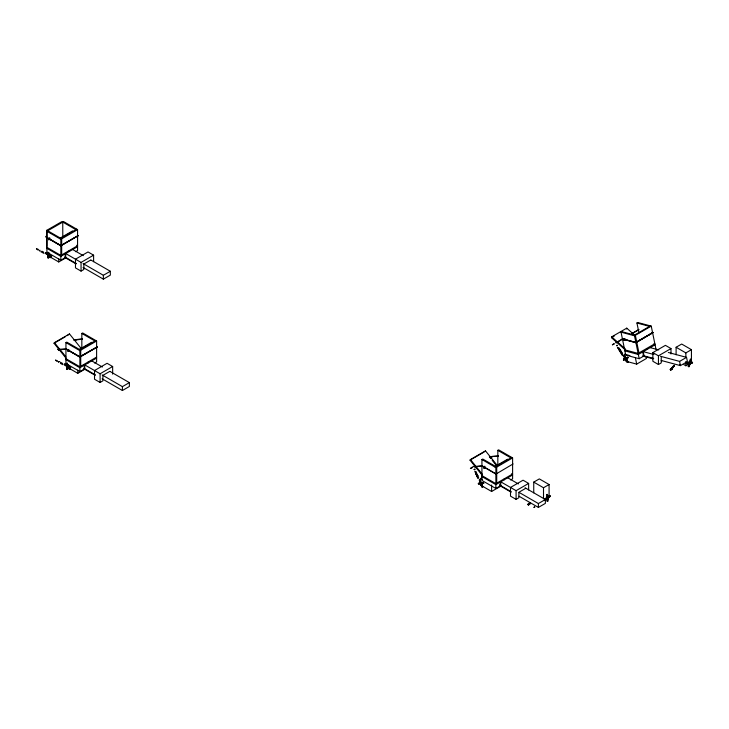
<?xml version="1.0" encoding="UTF-8"?>
<svg xmlns="http://www.w3.org/2000/svg" width="729" height="729" viewBox="0 0 729 729"><rect width="100%" height="100%" fill="white"/><g stroke="black" fill="none" stroke-linecap="round" stroke-linejoin="round"><path stroke-width="1.09" d="M547.497 498.873L547.616 498.363M544.326 499.775L546.54 497.415L547.187 494.399L548.108 497.26L550.359 496.267L549.939 495.702L547.67 496.704L548.108 497.26M545.037 499.857L547.242 497.807L547.625 494.973M546.595 498.691L547.042 501.014L547.725 501.096L548.153 498.235L550.359 496.267M689.607 361.885L688.978 361.83L689.242 362.422M616.315 342.42L616.925 342.484L616.278 342.493M679.765 364.81L680.121 365.466L680.485 364.919M689.834 363.735L689.424 362.969M689.37 363.197L690.071 363.215M690.071 363.461L690.709 362.213L690.181 363.142M69.774 368.3L69.966 367.452L69.765 368.318M47.513 254.047L47.95 253.492L45.69 252.626L45.271 253.182L47.513 254.047L47.74 252.453M66.786 363.798L66.558 365.393L64.316 364.536L64.735 363.971L66.986 364.846L67.214 363.233M48.588 239.176L48.725 239.613M67.633 350.531L68.326 351.041M689.789 363.525L692.55 362.732L690.181 362.076L690.6 359.233L689.115 362.24L686.864 363.051L686.709 363.634L689.461 363.817L689.014 366.651L688.276 366.532L688.732 363.689L689.461 363.817M690.573 362.586L690.6 359.233M49.08 255.451L48.697 257.838L48.005 257.92L48.378 255.542L51.331 256.408L49.08 254.148L48.825 252.261M68.116 366.796L67.742 369.193L67.05 369.266L67.423 366.897L68.918 367.525M673.696 365.548L671.199 368.664L672.092 368.008L672.603 368.692L670.707 370.186L670.197 369.494L672.092 368.008M674.216 365.429L673.286 366.769M673.851 365.949L673.979 365.366M674.489 365.275L671.919 368.482M529.409 503.192L528.871 503.602L529.454 503.302M670.197 369.494L673.787 366.031M673.468 366.933L671.682 368.482M687.465 363.762L689.762 362.714L690.992 359.771M690.536 363.279L692.167 362.222L690.181 362.076M611.686 336.853L625.154 348.79L624.944 349.601L611.476 337.664L611.686 336.853L626.749 328.159L635.159 335.622M626.53 328.97L626.749 328.159M624.115 339.532L624.142 340.133M673.733 366.286L673.897 365.712M674.179 365.548L673.195 367.088M689.014 366.651L690.281 363.689M58.047 349.309L66.148 348.918L79.798 356.791L97.085 347.04M67.733 350.303L67.815 351.123M483.728 467.207L483.81 468.036M479.254 483.391L479.974 482.835M480.693 482.398L481.131 482.525L480.302 482.926M481.14 482.379L479.281 483.455L479.937 482.662M673.642 366.313L673.396 366.869M671.209 368.637L671.691 368.601M51.331 255.888C49.171 257.829 51.923 255.915 50.62 256.49M66.111 358.258L54.037 343.241L54.456 342.648L69.51 333.955L81.584 348.972M69.51 333.955L67.214 335.632M482.106 475.171L470.032 460.145L470.451 459.552L485.505 450.859L497.579 465.877M485.086 451.451L485.505 450.859M48.725 239.048L49.772 238.137L48.779 238.711M67.77 350.394L68.499 349.628M483.628 467.234L484.812 466.323L484.065 466.706M482.789 486.835L481.003 483.983L478.361 483.819L480.065 483.008L479.573 479.591L481.422 482.434L483.755 483.236L481.24 484.056L482.042 486.972L482.789 486.835L481.987 483.892M478.288 483.619L480.438 482.525M623.413 359.944L623.778 359.525L624.07 360.026L623.413 359.944L624.753 358.613L623.386 355.752L624.07 355.114L625.929 357.72L627.769 357.219L628.061 357.72L625.983 359.324L627.295 362.222L628.061 362.021L626.585 358.941M58.101 349.237L59.04 349.811L66.539 349.136M474.032 466.487C474.643 465.366 474.953 466.432 474.187 466.332M624.033 339.249L623.814 340.015M527.851 504.35L529.746 502.864L530.256 503.548L529.555 504.35L528.361 505.042L527.851 504.35L529.746 502.864M528.361 505.042L530.256 503.548M670.707 370.186L672.603 368.692M49.162 238.52L48.77 239.777M67.824 350.066L68.818 349.419L68.581 351.032M533.956 507.311L534.576 506.682M547.087 497.105L546.522 497.06L547.087 496.358M625.983 359.324L628.061 357.72M623.386 355.752L624.07 355.114M623.523 355.67L625.373 358.267L625.929 357.72M625.373 358.267L627.769 357.219M626.585 358.504L627.268 359.005L626.721 359.178M624.252 338.985C625.136 337.463 626.038 340.689 624.598 340.343M479.199 480.101L479.964 479.554M484.521 466.578L483.673 467.927L484.594 467.863M479.363 480.083L480.812 482.944L481.422 482.434M480.812 482.944L483.546 482.698M549.939 495.702L547.725 497.98L548.153 498.235M470.396 468.419L472.766 466.797M625.127 358.03C622.675 359.552 626.904 356.937 624.89 358.158M612.387 344.744L614.064 343.605M58.32 349.337L58.347 349.802M49.344 238.255L49.772 238.064L49.563 239.604M547.042 501.014L547.889 500.996M67.05 369.266L66.558 366.395L64.316 364.755L64.735 363.971M624.589 358.367L623.887 358.777L624.862 358.212M625.2 358.24C626.94 357.11 622.366 359.935 624.735 358.531M75.251 339.732L75.543 339.65A4.52 0.957 -21.2 0 1 76.235 339.577L82.468 339.277M490.407 456.837L491.537 456.554A4.52 0.957 -21.2 0 1 492.23 456.482L498.518 456.154M46.856 246.375L46.856 230.273L61.919 221.58L75.898 229.653M93.604 261.684L93.604 255.168L81.056 262.413L65.719 253.555L65.719 257.419L60.835 260.235L46.893 252.188L46.893 231.257L63.623 221.607L77.566 229.653L77.566 250.576L75.616 251.705M60.316 238L72.554 230.938M60.835 238.347L76.727 229.17M46.893 231.257L60.835 239.312L77.566 229.653M60.835 245.719L78.295 235.54L60.89 245.81L46.419 237.444A1.713 0.984 0 0 1 46.51 236.178M48.132 252.681L48.378 254.549L49.08 254.148M77.566 246.712L60.835 256.371L46.893 248.325M48.524 256.061L58.748 261.957L66.558 257.455M90.815 259.998L83.844 264.026L83.844 269.493L81.056 271.106L75.479 267.889L75.479 259.196L88.027 251.952L93.604 255.168M83.088 263.588L103.363 275.289L110.334 271.261L110.334 275.125L103.363 279.152L83.088 267.452M54.037 343.241L65.328 336.725M112.649 374.123L112.649 366.514L100.101 373.758L84.764 364.91L84.764 368.774L79.88 371.59L65.938 363.543L65.938 342.612L66.776 342.129L80.719 350.175L80.719 366.277M81.83 348.462L81.83 333.435L82.669 332.953L96.611 340.999L96.611 361.93L94.661 363.06M66.148 348.918L79.935 356.937M79.361 349.355L91.59 342.293M79.88 349.692L95.772 340.516M65.938 342.612L79.88 350.658L96.611 340.999M67.423 365.894L68.116 365.493L70.376 367.753L67.423 365.894L67.05 363.097M96.611 357.101L79.88 366.76L65.938 358.714M96.611 358.067L79.88 367.726L65.938 359.679M66.64 363.653L66.64 366.869L77.793 373.312L84.619 369.366M109.86 371.343L102.889 375.371L102.889 380.848L100.101 382.452L94.524 379.235L94.524 370.542L107.072 363.297L112.649 366.514M102.133 374.934L122.408 386.643L129.37 382.616L129.37 386.479L122.408 390.507L102.133 378.798M611.476 337.664L614.301 336.033M653.913 354.513L643.215 351.651L644.081 355.88L639.205 358.695L625.737 355.087L621.044 332.169L621.883 331.686L635.351 335.294L638.959 352.927M638.969 332.907L636.936 322.993L637.775 322.51L651.243 326.118L655.927 349.036M616.06 342.621L622.548 338.867L635.734 342.402L653.02 332.424L635.788 342.648M631.715 333.581L638.686 329.554M616.06 342.94L622.931 338.976M632.298 333.563L639.023 329.681M634.54 335.076L650.432 325.899M621.044 332.169L634.512 335.777L651.243 326.118M622.274 339.031L635.916 342.73L653.266 332.442L635.87 342.484L622.493 338.903M625.491 349.319L624.653 349.802L638.121 353.41L654.852 343.751L654.041 343.532M655.061 344.808L638.331 354.467L624.871 350.859M628.061 362.021L625.373 359.679L627.295 362.222M661.23 357.42L661.23 362.896L658.442 364.509L652.865 361.283L652.865 352.59L665.413 345.346L670.99 348.571L670.99 354.002M470.032 460.145L484.147 451.998M629.856 355.615L624.471 354.176L625.91 361.229L636.681 364.117L646.441 358.477L646.031 356.463M652.865 352.59L658.442 355.816L670.99 348.571M676.102 354.777L676.102 347.259L681.679 344.042L691.438 349.674L691.438 362.559L685.861 365.776L683.911 364.646M528.634 489.943L528.634 483.427L516.086 490.672L500.75 481.814L500.75 485.678L495.875 488.494L481.933 480.447L481.933 459.516L482.771 459.033L496.713 467.089L496.713 483.181M497.825 465.366L497.825 450.34L498.663 449.857L512.605 457.912L512.605 478.835L510.655 479.964M474.47 466.514L482.142 465.822L495.93 473.841M676.102 347.259L685.861 352.9L691.438 349.674M494.408 466.806L507.584 459.197M495.875 466.606L511.767 457.429M481.933 459.516L495.875 467.571L512.605 457.912M660.328 356.235L679.574 361.393L686.545 357.365L687.411 361.593L680.439 365.621L661.194 360.463M480.457 481.814L480.457 478.598L482.407 477.468M512.605 474.971L495.875 484.63L481.933 476.584M480.457 485.031L491.61 491.474L501.37 485.842M533.746 492.85L533.746 482.115L539.323 478.898L549.083 484.53L549.083 497.415M525.846 488.257L518.875 492.275L518.875 497.752L516.086 499.365L510.51 496.139L510.51 487.446L523.058 480.201L528.634 483.427M533.746 482.115L543.506 487.756L549.083 484.53M519.094 492.403L538.394 503.548L545.365 499.52L545.365 503.384L538.394 507.411L519.094 496.267M46.018 253.956L47.95 254.795M69.665 367.616L70.376 367.234M47.513 255.041L47.85 257.829L48.697 257.838M66.895 369.175L67.742 369.193M484.43 467.872L484.812 466.323M484.885 467.781L484.266 468.036M480.083 482.78L480.411 482.999M472.747 467.444L470.451 468.492M624.908 340.252L625.373 340.115M614.274 344.006L612.424 344.826M489.469 457.201L490.444 456.846M489.56 457.447L490.535 457.101M534.858 507.074L534.029 507.42M547.014 498.035L547.552 498.253M481.24 484.056L483.755 483.236M73.902 340.106L74.449 339.942M74.249 340.261L74.549 340.188M480.156 483.099L479.208 483.272M68.599 350.959L67.606 350.722M478.361 483.819L481.003 483.983M74.413 339.924L75.26 339.705M74.513 340.179L75.643 339.896A4.72 1.002 -21.2 0 1 76.39 339.796L82.523 339.249M490.508 457.083L491.064 456.928M623.523 360.135L625.929 359.57M491.073 456.946L491.638 456.801A4.72 1.002 -21.2 0 1 492.385 456.7M480.493 484.129L481.869 486.99L482.398 486.863M688.276 366.532L689.16 366.623M627.168 362.295L627.742 362.213M76.235 339.577L82.177 339.021M492.23 456.482L498.171 455.926M474.397 466.76A4.884 1.03 -21.2 0 0 474.971 466.751L482.534 466.05M624.316 340.361L624.771 340.27M474.679 466.514L475.026 466.715A4.675 0.984 -21.2 0 1 474.479 466.724L474.114 466.587M686.709 363.634L688.732 363.689M58.885 349.592L58.976 349.838A4.675 0.984 -21.2 0 1 58.484 349.82L58.229 349.082M49.053 239.723L48.561 239.376M624.507 340.288L623.906 340.197M636.936 322.993L649.594 326.382M650.186 347.624L658.743 349.911M668.365 352.49L686.545 357.365M643.434 355.706L653.703 358.458M642.477 355.98L653.157 358.841M36.523 248.753L38.318 249.391M55.568 360.108L57.363 360.737M547.443 498.836L547.725 501.096M692.012 362.805L692.486 362.978M49.18 254.348L49.18 253.473M544.299 499.274L545.028 499.647M40.769 251.687L43.84 253.346M60.398 363.352L62.876 364.7M43.676 252.152L41.845 251.168M62.721 363.507L60.261 362.167M546.54 497.415L547.242 497.807M497.825 450.34L510.929 457.912M511.767 473.522L512.605 474.005L495.875 483.664L481.933 475.618M507.721 477.787L518.346 483.919M525.099 487.819L545.365 499.52M481.805 465.849L495.93 474.069L513.079 463.945M499.447 484.922L511.102 491.656M499.447 485.432L511.102 492.166M76.727 245.263L77.566 245.746L60.835 255.405L46.893 247.359M480.457 478.598L482.316 479.664M46.856 230.273L61.673 238.83L61.673 254.922M72.69 249.537L83.306 255.66M91.025 260.116L110.334 271.261M46.565 236.205L46.51 235.95A1.713 0.984 0 0 0 46.419 237.217L60.835 245.491L78.121 235.74M46.61 237.28L60.89 245.81M65.382 257.228L76.335 263.552M64.407 257.182L76.071 263.916M81.83 333.435L94.943 340.999M91.736 360.882L102.352 367.015M110.07 371.471L129.37 382.616M65.81 348.945L79.935 357.164L97.34 346.895L79.798 356.791M84.427 368.573L95.381 374.897M83.452 368.528L95.116 375.262M546.768 494.663L547.47 495.073M38.273 250.238L36.459 248.871M57.318 361.584L55.504 360.217M686.864 363.051L687.529 363.516M689.115 362.24L689.762 362.714M48.378 254.549L50.62 256.271M690.208 359.288L690.846 359.789M481.86 483.691L482.37 483.828L482.234 483.154M489.35 456.755L490.772 458.523M492.193 460.291L496.449 465.594M470.451 459.552L482.525 474.57M54.456 342.648L65.82 356.782M692.167 362.222L692.55 362.732M671.4 368.801L671.91 369.494M670.899 368.701L671.409 369.384M528.543 503.557L529.054 504.24M619.495 348.781L622.548 353.756L622.11 353.055M619.559 350.704L617.8 347.851M618.684 349.273L622.165 354.968M617.363 347.15L618.028 348.216M621.728 354.267L621.299 353.547L622.593 355.688M618.839 347.706L620.361 350.202M620.807 350.904L621.673 352.335M619.987 351.405L620.853 352.845M623.751 355.296L624.671 357.219M478.762 478.188L475.946 471.444M474.734 471.062L477.859 478.534M478.652 483.136L478.862 483.664M547.187 494.399L547.506 495.939M679.574 361.393L680.439 365.621M661.586 360.573L661.704 361.137M646.486 348.58L646.696 349.638M642.705 351.943L643.57 356.171M634.512 335.777L639.205 358.695M635.451 358.067L636.681 364.117M67.104 367.079L67.332 368.947M685.861 352.9L685.861 357.192M685.861 361.484L685.861 365.776M658.442 355.816L658.442 364.509M543.506 487.756L543.506 498.481M538.394 503.548L538.394 507.411M516.086 490.672L516.086 499.365M504.24 478.835L504.24 479.8M500.249 482.106L500.249 485.97M495.875 467.571L495.875 488.494M491.61 485.031L491.61 491.474M122.408 386.643L122.408 390.507M103.363 275.289L103.363 279.152M100.101 373.758L100.101 382.452M88.245 361.93L88.245 362.896M84.254 365.202L84.254 369.065M81.056 262.413L81.056 271.106M79.88 350.658L79.88 371.59M77.793 370.095L77.793 373.312M69.2 250.576L69.2 251.541M65.209 253.847L65.209 257.711M62.749 222.063L62.794 237.107M60.835 239.312L60.835 260.235M58.748 258.74L58.748 261.957M47.595 252.298L47.595 255.524M45.69 252.626L45.271 253.182M546.55 498.29A1.075 0.611 56.1 0 1 547.224 497.57A1.075 0.611 56.1 0 1 548.062 499.046A1.075 0.611 56.1 0 1 546.96 499.001M546.695 498.199A1.075 0.611 56.1 0 1 547.37 497.479A1.075 0.611 56.1 0 1 548.208 498.946A1.075 0.611 56.1 0 1 547.096 498.909M491.61 456.837A4.52 0.957 -21.2 0 1 492.33 456.737M491.537 456.554A4.72 1.002 -21.2 0 1 492.285 456.454M688.996 362.641A1.075 0.82 79.8 0 1 690.299 362.623A1.075 0.82 79.8 0 1 690.099 364.263A1.075 0.82 79.8 0 1 688.905 363.434M689.133 362.623A1.075 0.82 79.8 0 1 690.427 362.595A1.075 0.82 79.8 0 1 690.235 364.245A1.075 0.82 79.8 0 1 689.033 363.416M75.616 339.924A4.52 0.957 -21.2 0 1 76.335 339.823M58.976 349.838A4.884 1.03 -21.2 0 1 58.402 349.847M75.543 339.65A4.72 1.002 -21.2 0 1 76.29 339.541M547.734 497.634C548.317 498.928 548.737 495.875 547.734 497.634M47.622 254.275L48.251 255.059L47.658 254.193M66.667 365.63L67.296 366.414L66.667 365.63M67.861 364.937L68.49 365.721L67.861 364.937M480.484 483.792L481.113 484.575L480.484 483.792M625.345 359.279L625.974 360.062L625.345 359.279M39.457 250.667C39.94 251.888 40.332 249.118 39.457 250.667M58.502 362.021L59.113 361.575L58.502 362.021M474.114 469.503L475.007 469.194L474.114 469.503M616.524 345.701L617.317 345.218L616.579 345.664M476.93 476.31L476.611 475.554L476.93 476.31M477.814 475.909L477.504 475.199L477.814 475.909M475.991 474.069L475.673 473.276L475.982 474.041M69.948 368.664A1.075 0.601 -61.5 0 0 70.321 366.979A1.075 0.601 -61.5 0 0 69.082 368.081A1.075 0.601 -61.5 0 0 69.948 368.664M70.093 368.746A1.075 0.601 -61.5 0 0 70.476 367.061A1.075 0.601 -61.5 0 0 69.228 368.163A1.075 0.601 -61.5 0 0 70.093 368.746M50.902 257.319A1.075 0.601 -61.5 0 0 51.276 255.633A1.075 0.601 -61.5 0 0 50.037 256.726A1.075 0.601 -61.5 0 0 50.902 257.319M51.048 257.392A1.075 0.601 -61.5 0 0 51.431 255.715A1.075 0.601 -61.5 0 0 50.183 256.808A1.075 0.601 -61.5 0 0 51.048 257.392"/></g></svg>
